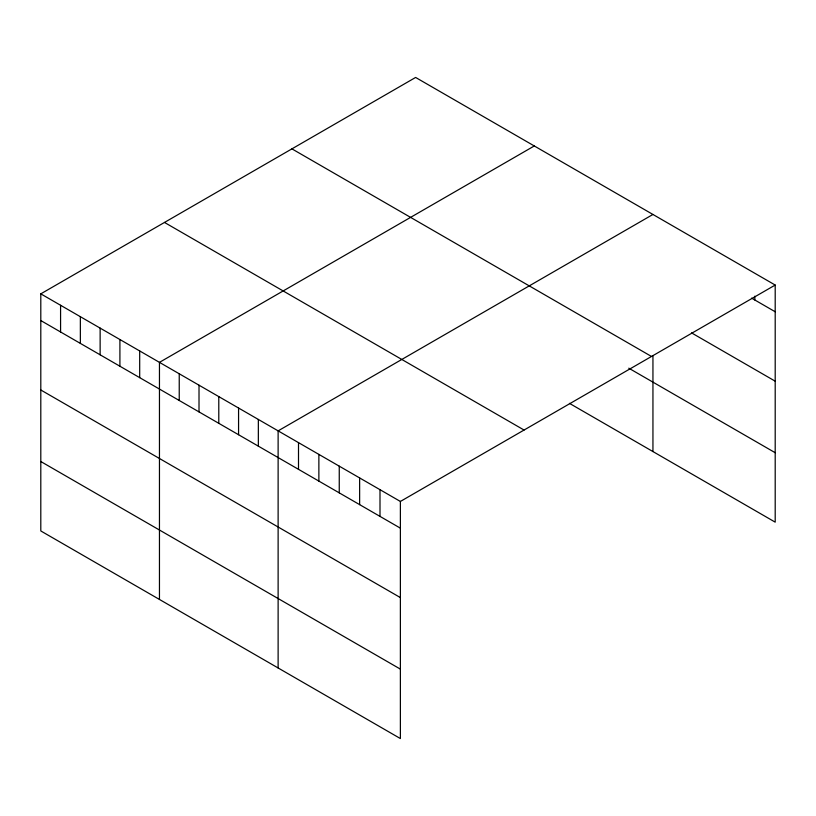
<?xml version="1.0" encoding="UTF-8"?>
<svg xmlns="http://www.w3.org/2000/svg" width="816" height="816" viewBox="0 0 816 816"><rect width="100%" height="100%" fill="white"/><g stroke="black" fill="none" stroke-linecap="round" stroke-linejoin="round"><path stroke-width="1.22" d="M40.8 293.852L400.381 501.452L400.381 738.551L40.8 530.951L40.8 293.852L415.619 77.449L775.2 285.049L775.2 522.148L569.446 403.349M534.286 145.962L159.457 362.365L159.457 599.454M652.943 214.465L278.123 430.868L278.123 667.967M400.381 501.452L775.2 285.049M751.607 298.136L775.2 311.763M691.55 332.887L775.2 381.184M291.934 148.869L651.505 356.47M628.769 368.179L775.2 452.717M164.495 222.442L524.066 430.042M40.8 320.555L400.381 528.156M40.8 389.987L400.381 597.587M40.8 461.519L400.381 669.12M754.82 296.177L754.82 299.992M652.943 355.776L652.943 451.564M380.001 489.692L380.001 516.395M359.632 477.931L359.632 504.635M339.252 466.16L339.252 492.864M318.872 454.4L318.872 481.103M298.503 442.639L298.503 469.343M258.346 419.455L258.346 446.158M238.568 408.031L238.568 434.734M218.79 396.617L218.79 423.32M199.012 385.203L199.012 411.907M179.234 373.779L179.234 400.483M139.689 350.941L139.689 377.645M119.911 339.527L119.911 366.231M100.133 328.103L100.133 354.807M80.356 316.69L80.356 343.393M60.578 305.276L60.578 331.979"/></g></svg>
